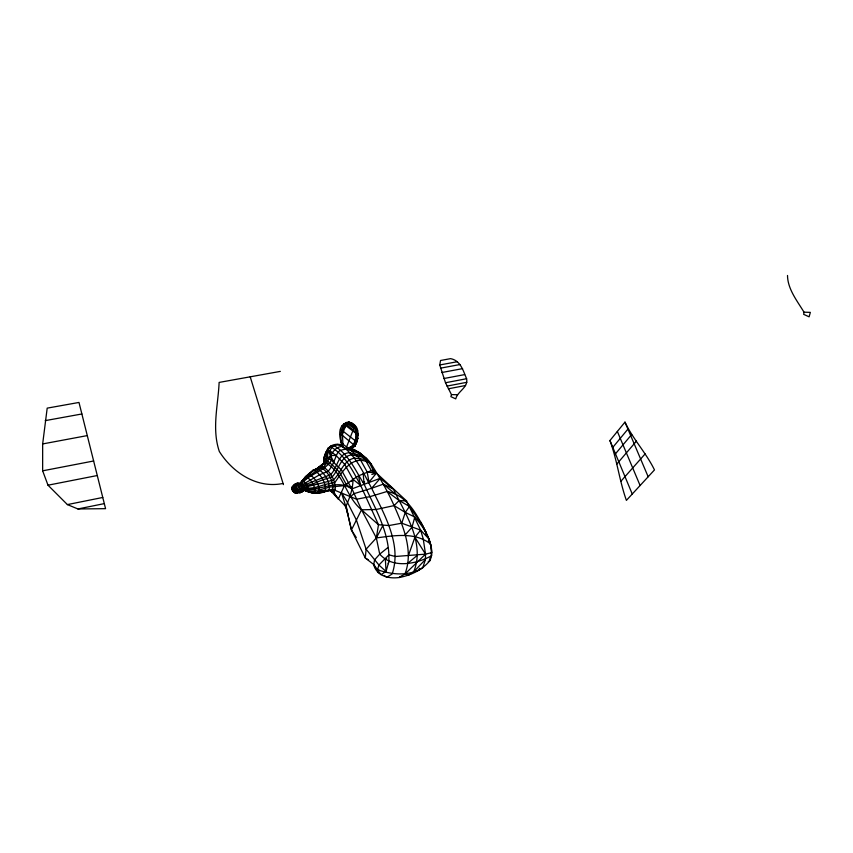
<?xml version="1.0" encoding="UTF-8"?>
<svg xmlns="http://www.w3.org/2000/svg" width="853" height="853" viewBox="0 0 853 853"><rect width="100%" height="100%" fill="white"/><g stroke="black" fill="none" stroke-linecap="round" stroke-linejoin="round"><path stroke-width="1.28" d="M42.65 470.824L42.661 443.933L47.192 408.139L78.988 402.445L105.569 508.665L77.922 508.964L67.387 504.592L48.003 485.197L42.65 470.824L93.638 460.993M373.934 565.55C377.367 576.276 389.139 578.931 399.087 577.524L404.908 574.058C413.812 551.443 403.373 526.429 394.065 505.605C387.72 491.051 379.51 477.563 371.279 464.117C365.638 457.592 359.198 450.864 350.604 448.433M401.23 576.276L399.087 577.524C410.837 575.412 422.331 569.9 429.997 560.549C434.177 550.835 429.891 540.066 425.434 531.248C416.882 514.551 407.244 495.273 387.102 491.467L369.946 496.659L356.554 499.218L332.766 489.409L314.842 492.17L304.329 489.633L302.303 491.712L299.584 492.746L300.629 492.149C300.981 488.876 298.742 485.133 295.884 483.683L292.142 487.116L291.886 488.737L294.669 492.682L300.139 492.671L304.329 489.633C305.054 482.435 294.861 480.612 292.312 487.362M323.895 463.51C322.445 453.455 330.74 440.319 342.117 445.394M363.229 482.116C373.475 505.733 387.795 528.348 388.893 554.834L378.913 565.017L377.463 569.783L380.992 574.666L386.025 571.499L378.913 565.017L366.108 549.204L356.405 520.053L347.203 501.927L341.349 492.416L345.849 506.543L351.447 529.969L365.308 558.022L373.774 564.547L377.463 569.783C392.295 574.73 408.683 576.532 422.757 567.81L425.444 559.493L425.519 554.151L423.216 538.776L420.625 530.129L406.561 500.956L373.241 470.11L369.082 462.219L366.086 458.573L363.005 457.229L351.692 454.894C340.091 456.334 339.078 470.056 331.956 477.094L322.711 479.77L312.742 483.992L299.264 487.084L292.856 490.88L294.669 492.682L294.989 491.84L295.756 492.949L297.718 492.959L298.241 491.595L297.633 489.345L294.509 485.293L291.715 488.481L292.856 490.88L296.055 492.693L302.772 491.2C303.082 487.66 299.819 481.028 295.522 483.928L293.464 486.69L294.029 485.176M293.699 491.52L291.726 489.462L297.281 484.451L299.563 483.811L302.42 484.611L319.544 474.822L328.192 471.229C333.139 465.631 334.728 458.722 337.884 452.207C342.586 447.516 350.53 450.906 355.072 445.895C369.04 416.221 328.874 412.991 342.618 446.514C356.799 456.803 363.517 473.426 371.652 488.257C384.149 514.316 402.094 544.363 392.156 574.005L386.782 577.31L383.957 575.317M345.796 449.041L342.618 446.514C339.622 438.826 339.131 420.913 351.671 423.269L354.027 425.189L356.277 429.251L356.127 437.578L353.366 445.159L350.562 447.249L345.742 449.126L339.707 444.52L330.474 446.268L329.343 448.539M341.829 443.56L342.618 446.514C343.802 438.964 339.259 427.801 348.184 423.632L351.799 422.939L348.504 422.032L348.109 423.035L348.749 423.664L348.109 423.035M292.046 489.633L293.037 489.078L292.707 489.963L292.302 489.004C290.969 483.96 297.366 489.878 296.055 492.693L295.33 493.109L296.044 491.221L304.361 488.311C320.44 492.032 336.477 478.117 351.809 488.929L380.235 478.309L393.329 488.982C405.442 514.263 425.263 542.871 413.748 571.755L408.278 575.359L404.908 574.058L425.519 554.151L431.639 552.648C431.16 538.893 423.536 527.122 414.793 517.035L405.282 512.408L394.065 505.605L376.109 509.497L361.523 509.795C345.945 496.958 343.738 473.863 326.251 462.966L323.628 463.382L315.194 469.758L317.721 468.286M324.225 463.787L325.132 454.628L328.17 448.07L331.881 445.49L334.024 445.618C348.77 454.35 355.317 470.398 364.092 484.195L364.636 481.892M787.511 275.476C787.639 289.082 797.171 300.864 804.016 312.187L803.697 314.352L809.113 316.826L810.35 312.379L804.016 312.187M356.959 440.585L357.844 438.325L356.127 437.578L356.383 433.271L358.1 434.017L358.036 435.041L357.172 434.998L356.682 433.932M324.289 463.883L326.241 459.042L326.71 451.45L330.036 450.853L335.922 455.417L344.655 464.245L353.025 479.397L360.659 485.442L378.487 524.744L376.344 537.934L379.724 554.13C392.636 568.994 416.467 564.1 431.586 555.719L431.17 546.059L430.317 543.809C415.006 531.877 394.193 535.567 376.344 537.934L366.108 549.204L365.308 558.022L368.432 559.835M302.357 491.552L302.037 491.083L301.77 491.776L303.668 490.08C310.14 493.066 317.369 494.399 324.257 491.904L325.419 490.528C326.272 482.681 320.461 473.639 313.691 470.056L305.907 476.571L300.459 483.352L305.289 476.763L312.87 470.323L317.284 468.628L326.145 461.206L327.36 458.445L328.032 450.725L329.567 447.292L331.678 447.42C345.902 456.12 353.035 471.325 360.659 485.442L358.484 475.867L371.29 470.6L374.52 470.259M426.148 535.044L426.34 533.104L422.31 525.064L409.483 506.447L399.151 500.53L387.102 491.467M295.458 484.803L293.315 486.477L293.88 485.602M301.77 491.776L303.327 489.899L307.176 491.413L308.189 490.742C308.893 486.935 302.964 476.315 300.064 483.587M305.139 489.729L306.643 491.147L313.243 493.215L314.842 492.17C315.418 486.189 311.036 479.365 305.907 476.571L305.641 477.264L305.907 476.571M347.022 509.902L348.355 516.193L345.849 506.543C349.698 497.885 352.897 489.217 353.025 479.397L358.484 475.867M312.07 471.741L307.453 475.473L308.946 474.161C314.821 477.328 319.854 485.154 319.161 492L318.169 493.194L312.422 492.789M439.753 364.977L440.553 360.488L450.608 358.633C460.705 360.606 463.147 370.703 466.602 378.721C468.542 387.571 457.528 391.186 455.737 398.884L450.874 396.645L451.472 394.619L445.501 382.741L439.753 364.977L457.229 361.725M317.742 492.181L317.327 493.194L324.257 491.904L328.042 490.912L329.237 489.494C330.154 481.497 324.193 472.253 317.284 468.628L312.87 470.323L313.328 470.973M319.075 467.359L321.208 465.61C329.269 469.768 336.242 480.548 335.101 489.846L333.694 491.488L330.346 490.944L331.444 490.944L332.766 489.409C333.8 480.665 327.264 470.547 319.694 466.612L318.777 466.911L319.438 467.87M414.793 517.035L411.999 527.25L405.218 534.884M428.366 540.589L430.104 544.022L428.824 538.829L420.625 530.129L414.931 537.23L425.519 554.151L395.27 556.497L388.893 554.834L388.904 561.359L386.025 571.499L385.353 559.024M328.021 450.256L326.507 451.418L323.948 458.296L324.375 463.094M350.967 486.647L361.523 509.795L378.487 524.744L388.968 525.544L401.763 523.198L405.282 512.408L409.483 506.447M304.766 477.936L301.653 481.487M408.374 555.687L414.931 537.23M292.728 486.754L292.142 487.116M351.415 481.465L353.025 479.397L344.409 485.656L329.706 487.042L319.534 489.899L315.152 490.336L304.446 488.865C301.226 492.032 293.453 493.93 292.216 487.852L296.439 483.822L301.269 483.352C307.656 476.23 315.706 471.24 323.863 466.612C330.378 460.066 331.54 446.737 342.586 446.418M294.221 486.082L294.509 485.293M325.835 453.807L326.71 451.45M325.761 454.127L328.17 448.07M295.053 485.186L295.884 483.683M297.644 483.918L297.868 483.31M324.375 463.659L326.241 459.042L330.921 455.587L335.922 455.417M370.394 462.795C366.641 458.04 359.934 459.383 354.677 458.05C343.407 460.087 340.955 472.978 333.448 479.887C320.952 483.822 307.976 485.73 295.639 490.123L294.328 492.213L295.714 493.066L296.14 491.946M296.044 491.221L295.33 492.373M296.428 492.49L297.772 492.821M298.134 490.699L298.187 491.733M301.727 481.593L302.261 481.113M298.241 491.595L297.249 493.023M300.981 484.088L301.269 483.352M301.951 481.913L302.431 480.676M301.248 484.461L301.578 483.608C309.927 473.575 324.684 471.4 331.444 460.204L330.036 450.853L331.678 447.42L334.024 445.618M300.619 490.059L300.683 491.253M300.139 492.671L300.746 491.093M341.925 432.556L344.719 425.316M341.2 434.433L340.336 434.38L342.032 435.115L346.19 424.304L357.002 433.121M350.807 423.227C358.708 426.436 358.686 439.092 354.208 445.852L351.404 447.942L345.742 449.126L354.88 425.572M307.688 475.793L308.946 474.161M353.163 425.135L354.219 424.677L353.163 425.135L356.703 428.046L349.367 422.086L345.998 422.512L348.184 423.632M353.867 444.893L354.326 443.699L353.366 445.159L355.072 445.895L357.546 439.551M354.699 442.739L356.032 439.338L355.221 441.321L356.938 442.067L340.464 429.176M355.882 441.193L357.204 437.792L357.844 438.325M302.303 491.712L302.89 490.187M303.945 488.3L304.18 487.724C314.96 489.921 324.321 483.193 334.717 482.777C343.247 470.366 353.91 452.495 371.279 464.117M304.361 488.311L304.329 489.633M354.827 446.087L356.522 441.726M304.009 489.985L304.446 488.865M307.176 491.413L307.698 491.275M308.253 488.705L308.317 489.707M303.977 490.08L307.645 491.413L308.381 489.558M317.284 468.628L316.911 469.566L316.442 468.905M320.771 466.698L321.208 465.61M313.243 493.215L313.605 492.33L314.075 492.991M314.96 489.014L315.066 490.571M315.152 490.336L313.979 493.215L307.645 491.413M324.172 463.446L326.241 459.042M328.17 490.603L324.535 491.573M323.948 458.296L325.132 454.628M327.04 490.901L331.582 490.614M346.169 506.341L346.755 508.644C343.514 502.236 335.645 498.397 333.843 491.136M330.452 490.55L338.353 499.037L344.409 485.656M356.277 537.539L351.447 529.969L361.523 509.795L376.344 537.934L382.912 525.448M324.236 463.456L325.089 461.772L327.765 461.345L332.51 465.077L339.547 472.242L346.307 484.472L351.809 488.929L341.467 470.024L331.444 460.204L329.066 458.583L327.36 458.445M388.904 561.359L388.243 563.694M420.102 522.644L420.593 521.844L426.34 533.104M425.444 559.493L413.748 571.755L418.226 570.465L419.655 568.29M430.904 553.757L431.639 552.648M322.178 465.567L325.089 461.772M430.157 557.873L431.586 555.719M294.658 491.339L295.639 490.123M609.948 440.532L624.972 422.118C632.947 439.146 646.254 452.964 654.475 469.918L626.401 500.38C619.427 480.825 617.124 459.991 609.948 440.532L632.254 494.026M368.016 480.143L369.018 482.137L376.514 473.063L371.29 470.6L365.159 459.5L358.665 453.06L354.262 449.712L350.562 448.881M612.486 447.75L628.266 428.696M614.576 454.873L631.678 434.529M616.655 464.267L636.455 441.118M350.412 496.851L353.824 493.727L371.652 488.257L380.235 478.309M620.803 481.369L645.124 453.913M292.216 487.852L293.112 486.839M368.944 461.26C363.25 453.86 354.432 451.322 345.742 449.126L350.924 446.865L352.268 447.985L350.562 447.249L353.771 444.818L342.032 435.115M352.268 447.985L348.333 448.891L347.832 447.782M304.18 487.724L302.772 489.195L302.826 490.347M348.909 423.269L357.631 430.349L355.925 429.613L355.349 426.948M394.065 505.605L399.151 500.53L406.561 500.956M418.226 570.465L420.049 568.791M408.331 562.895L417.362 555.26M387.784 547.647L379.724 554.13L374.563 559.877L373.774 564.547L375.725 568.482M345.284 423.568L342.799 425.999L341.936 425.956L344.058 427.033M428.217 561.605L429.997 560.549L429.443 558.95M293.741 490.038L294.349 488.065L298.209 485.56L300.459 484.867L303.039 485.538L330.527 474.652C337.863 467.924 337.404 453.604 349.303 452.687C355.584 454.766 363.346 454.489 367.76 460.183M294.264 491.914L295.149 491.403L296.055 492.693M294.328 492.213L294.989 491.84M292.216 488.556L292.472 486.914L292.878 487.479M292.376 488.748L293.368 488.193M351.713 450.149L352.737 449.616M371.652 488.257L383.306 484.163L393.329 488.982M371.833 474.439L376.514 473.063L367.206 472.05L359.891 458.807L349.442 448.785L360.35 453.263L366.012 458.445M378.689 569.495L377.463 569.783L378.337 572.779M384.735 559.163L386.59 558.736M77.922 508.964L104.311 503.611M67.387 504.592L102.765 497.47M48.003 485.197L97.285 475.526M448.39 388.797L465.557 385.503M445.501 382.741L466.602 378.721M446.983 386.1L466.836 382.304M443.933 378.519L464.586 374.616M440.532 368.165L460.076 364.519M42.661 443.933L87.283 435.595M441.715 372.537L462.593 368.624M45.209 420.636L81.877 413.972M280.338 371.386L219.125 382.421C218.112 405.399 211.651 428.824 219.328 451.482C232.73 472.765 257.116 488.897 283.068 483.438L250.206 376.813M299.563 483.811L301.578 483.608M295.927 492.512L298.145 492.501L297.686 491.861M451.472 394.619L457.539 394.715M350.562 447.249L351.425 447.292M347.47 448.166L348.333 448.198M341.573 442.568L340.71 442.526L349.197 448.923M353.366 445.159L354.016 445.191M355.221 441.321L356.085 441.364M356.127 437.578L357.002 437.632L356.49 437.216M356.383 433.271L357.247 433.324M356.319 434.305L357.194 434.348L343.674 423.984L345.881 425.125M342.767 426.628L344.879 427.705M354.997 427.31L355.861 427.353M346.883 423.227L356.415 430.328M344.505 424.655L345.369 424.709M357.194 451.983L358.516 452.069L364.455 457.112M331.444 490.944L333.694 491.488M305.896 490.518L308.04 491.04M420.625 530.129L401.763 523.198M341.296 429.859L342.661 430.317M341.168 435.073L342.533 435.52M341.531 443.219L342.895 443.677M337.639 444.402L341.392 445.724M383.306 484.163L395.781 494.399M354.294 445.255L355.072 445.895M338.353 499.037L332.521 491.477L331.209 490.827L331.892 492.426M334.675 489.249L335.101 489.846M332.361 488.844L332.766 489.409M325.057 490.017L325.419 490.528L318.851 491.552M307.709 490.07L308.189 490.742M302.271 490.486L302.772 491.2M293.432 485.805L294.008 486.636M328.032 450.725L334.067 462.497M624.972 422.118L648.163 476.763M617.348 431.426L640.102 485.517M283.185 483.822L283.431 484.611M348.632 517.451L351.447 529.969M367.206 472.05L369.018 482.137M363.186 473.458L364.092 484.195M301.429 482.382L301.482 483.139"/></g></svg>
